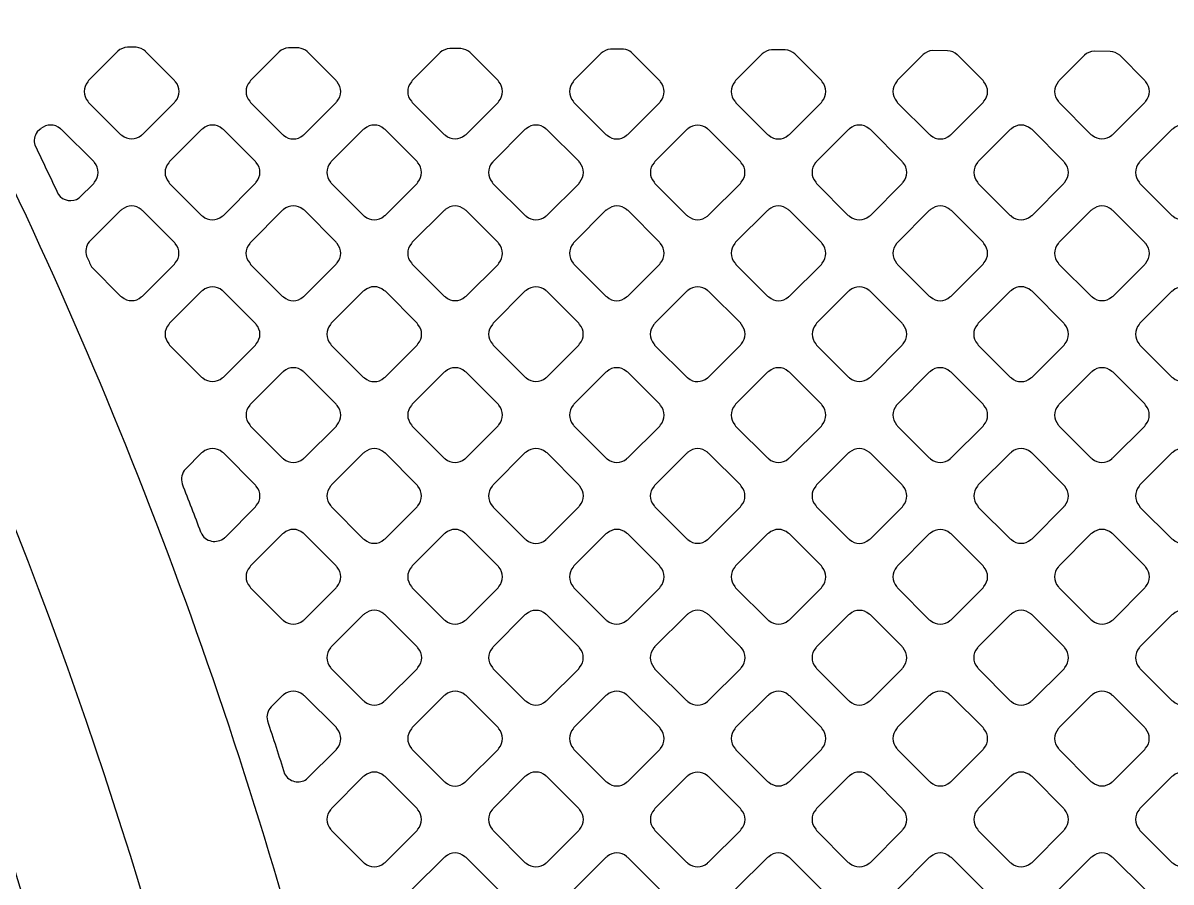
# Model space of a CAD drawing. Header units: millimetres. Extents: x 3440 to 3572, y 2 to 96.
# Drawn here: x 3530.208 to 3531.738, y 55.249 to 56.394 of the extents above; entities that cross this region are included whole.
import ezdxf

# ---------------------------------------------------------------- set-up
doc = ezdxf.new("R2010")
doc.units = ezdxf.units.MM
doc.header["$LTSCALE"] = 23.1
doc.layers.add('gbr-dxf', color=7, linetype='CONTINUOUS')

msp = doc.modelspace()

# ---------------------------------------------------------------- linework, layer by layer
at = {"layer": 'gbr-dxf', "linetype": 'Continuous'}
for points in [[(3528.8227, 57.8167, -0.198817), (3530.6284, 53.455, -0.009964), (3530.6284, 53.4522), (3530.6284, 51.1886, -0.210617), (3530.6062, 51.1313), (3530.6006, 51.1258, 0.036059), (3530.5989, 51.1236, 0.135581), (3530.5954, 51.1135), (3530.5954, 50.5032, -0.007269)], [(3530.443, 50.5051), (3530.443, 51.1522, -0.189007), (3530.4633, 51.2039, -0.010551), (3530.4654, 51.2061), (3530.4707, 51.2114, 0.168586), (3530.476, 51.2234), (3530.476, 53.4549, -0.009921), (3530.476, 53.4576, 0.198805), (3528.7133, 57.7107, -0.008527)], [(3528.5932, 57.5657, -0.198904), (3530.2983, 53.4491, -0.009964), (3530.2982, 53.4464), (3530.2982, 50.2725, -0.009957)], [(3530.7311, 50.4331), (3530.7311, 50.7145, -0.324981), (3530.7656, 50.7621, 0.275426), (3530.7755, 50.7803, -0.015279), (3530.7747, 50.7847, -0.084652), (3530.7738, 50.7932, -0.008073), (3530.7737, 50.7952, -0.015543), (3530.7737, 50.7966), (3530.7737, 50.8205, -0.022988), (3530.7737, 50.8228), (3530.7737, 50.8756, 0.103144), (3530.7496, 50.9852, -0.114747), (3530.7287, 51.0749, -0.148502), (3530.763, 51.1879, 0.140977), (3530.8067, 51.3335), (3530.8067, 53.5651, -0.065061), (3530.8057, 53.5715, 0.059041), (3530.6027, 55.0518, -0.011828), (3530.6024, 55.0527, 0.055953), (3530.0952, 56.3752, -0.032848)]]:
    msp.add_lwpolyline(points, format="xyb", dxfattribs=at)
for points in [[(3530.2947, 56.2895, -0.096625), (3530.2957, 56.2878), (3530.3382, 56.2453, -0.107961), (3530.34, 56.2443, 0.37981), (3530.366, 56.2443, -0.095956), (3530.3676, 56.2453), (3530.4103, 56.2879, -0.096332), (3530.4113, 56.2895, 0.379423), (3530.4113, 56.3155, -0.095866), (3530.4103, 56.3171), (3530.3715, 56.3559, -0.040727), (3530.3713, 56.3561, 0.171993), (3530.359, 56.3614), (3530.3477, 56.3615, 0.182112), (3530.3346, 56.3561), (3530.2957, 56.3171, -0.096627), (3530.2947, 56.3154, 0.379731)], [(3530.5103, 56.2895, -0.087916), (3530.5113, 56.288), (3530.5542, 56.2451, -0.083549), (3530.5556, 56.2442, 0.378418), (3530.5815, 56.2442, -0.096238), (3530.5831, 56.2452), (3530.6257, 56.2878, -0.096197), (3530.6267, 56.2894, 0.378855), (3530.6267, 56.3153, -0.103999), (3530.6257, 56.3171), (3530.5871, 56.3557, 0.159226), (3530.5757, 56.3605), (3530.5619, 56.3606, 0.175394), (3530.5494, 56.3552), (3530.5494, 56.3552), (3530.5113, 56.3171, -0.096857), (3530.5104, 56.3155, 0.3795)], [(3530.7258, 56.2894, -0.087131), (3530.7267, 56.2879), (3530.7694, 56.2453, -0.100442), (3530.7711, 56.2443, 0.379422), (3530.797, 56.2443, -0.096625), (3530.7987, 56.2453), (3530.8413, 56.2879, -0.096332), (3530.8423, 56.2895, 0.379212), (3530.8423, 56.3155, -0.087715), (3530.8414, 56.317), (3530.8037, 56.3547, 0.163795), (3530.7919, 56.3596), (3530.7772, 56.3597, 0.181511), (3530.7642, 56.3543), (3530.7642, 56.3543), (3530.7268, 56.317, -0.096405), (3530.7258, 56.3153, 0.378494)], [(3530.9414, 56.2895, -0.09601), (3530.9423, 56.2879), (3530.9851, 56.2451, -0.091916), (3530.9867, 56.2442, 0.379422), (3531.0126, 56.2442, -0.095956), (3531.0142, 56.2452), (3531.0568, 56.2877, -0.096332), (3531.0577, 56.2893, 0.379451), (3531.0578, 56.3153, -0.096614), (3531.0568, 56.3169), (3531.0193, 56.3544, 0.149004), (3531.0085, 56.3587), (3530.9912, 56.3588, 0.175524), (3530.9787, 56.3534), (3530.9787, 56.3534), (3530.9423, 56.3171, -0.096539), (3530.9414, 56.3154, 0.37887)], [(3531.1569, 56.2894, -0.103917), (3531.158, 56.2876), (3531.2003, 56.2452, -0.100151), (3531.2021, 56.2442, 0.379308), (3531.228, 56.2442, -0.09601), (3531.2296, 56.2452), (3531.2723, 56.2879, -0.096227), (3531.2733, 56.2895, 0.379035), (3531.2733, 56.3155, -0.103884), (3531.2723, 56.3172), (3531.2374, 56.3521, -0.067418), (3531.2369, 56.3525, 0.178737), (3531.2241, 56.3578, -0.035612), (3531.2238, 56.3578), (3531.2056, 56.3579, 0.17145), (3531.1934, 56.3525), (3531.1934, 56.3525), (3531.1579, 56.317, -0.096857), (3531.1569, 56.3154, 0.379731)], [(3531.3725, 56.2895, -0.092348), (3531.3734, 56.288), (3531.4162, 56.2451, -0.088207), (3531.4177, 56.2442, 0.37981), (3531.4437, 56.2442, -0.096625), (3531.4453, 56.2452), (3531.4878, 56.2877, -0.096111), (3531.4888, 56.2894, 0.37981), (3531.4888, 56.3153, -0.100399), (3531.4878, 56.3171), (3531.4537, 56.3512, -0.057225), (3531.4533, 56.3515, 0.180186), (3531.4404, 56.3569, -0.035281), (3531.4401, 56.3569), (3531.4201, 56.357, 0.170972), (3531.4079, 56.3517), (3531.3734, 56.3171, -0.096627), (3531.3725, 56.3155, 0.379731)], [(3531.588, 56.3154, 0.37947), (3531.588, 56.2894, -0.10047), (3531.589, 56.2877), (3531.6315, 56.2452, -0.096111), (3531.6331, 56.2443, 0.37981), (3531.6591, 56.2443, -0.095956), (3531.6607, 56.2452), (3531.7034, 56.2879, -0.096332), (3531.7044, 56.2895, 0.379691), (3531.7044, 56.3155, -0.091846), (3531.7034, 56.3171), (3531.6698, 56.3507, 0.178561), (3531.6571, 56.356), (3531.6359, 56.3561, -0.035825), (3531.6357, 56.3561, 0.18187), (3531.6227, 56.3507), (3531.589, 56.317, -0.096423)], [(3530.2241, 56.2309, -0.002864), (3530.2552, 56.1655, 0.40787), (3530.2832, 56.1608), (3530.3025, 56.1801, -0.096332), (3530.3034, 56.1817, 0.37981), (3530.3034, 56.2077, -0.083317), (3530.3026, 56.2091), (3530.2596, 56.252, -0.088202), (3530.2581, 56.2529, 0.379232), (3530.2322, 56.253, -0.096031), (3530.2306, 56.252), (3530.2272, 56.2486, 0.234974)], [(3530.4025, 56.1817, -0.100399), (3530.4035, 56.1799), (3530.446, 56.1374, -0.09693), (3530.4477, 56.1365, 0.378966), (3530.4736, 56.1364, -0.095883), (3530.4753, 56.1374), (3530.5181, 56.1802, -0.095296), (3530.519, 56.1818, 0.378402), (3530.5191, 56.2077, -0.095528), (3530.5181, 56.2093), (3530.4755, 56.2519, -0.100093), (3530.4738, 56.2529, 0.37947), (3530.4478, 56.2529, -0.096723), (3530.4462, 56.252), (3530.4035, 56.2093, -0.096857), (3530.4025, 56.2076, 0.379731)], [(3530.6181, 56.1818, -0.091669), (3530.6191, 56.1802), (3530.6619, 56.1374, -0.087645), (3530.6633, 56.1365, 0.379299), (3530.6893, 56.1365, -0.096625), (3530.6909, 56.1375), (3530.7334, 56.18, -0.096111), (3530.7344, 56.1817, 0.379308), (3530.7344, 56.2076, -0.104256), (3530.7334, 56.2094), (3530.6909, 56.2519, -0.092398), (3530.6893, 56.2529, 0.378765), (3530.6634, 56.2529, -0.096355), (3530.6617, 56.2519), (3530.6191, 56.2093, -0.095796), (3530.6181, 56.2077, 0.378582)], [(3530.8336, 56.1817, -0.092052), (3530.8345, 56.1801), (3530.8774, 56.1373, -0.087639), (3530.8788, 56.1364, 0.378952), (3530.9048, 56.1364, -0.095778), (3530.9064, 56.1373), (3530.9492, 56.1801, -0.095916), (3530.9501, 56.1817, 0.379422), (3530.9501, 56.2077, -0.087784), (3530.9492, 56.2092), (3530.9064, 56.252, -0.092233), (3530.9048, 56.2529, 0.379731), (3530.8789, 56.2529, -0.096458), (3530.8772, 56.252), (3530.8346, 56.2093, -0.096627), (3530.8336, 56.2077, 0.379357)], [(3531.0492, 56.1817, -0.092052), (3531.0501, 56.1801), (3531.0926, 56.1376, -0.104101), (3531.0944, 56.1366, 0.379201), (3531.1204, 56.1366, -0.095956), (3531.122, 56.1376), (3531.1645, 56.1801, -0.096332), (3531.1655, 56.1817, 0.379308), (3531.1655, 56.2076, -0.087881), (3531.1646, 56.2091), (3531.1219, 56.2519, -0.092456), (3531.1203, 56.2528, 0.37947), (3531.0944, 56.2528, -0.096458), (3531.0927, 56.2518), (3531.0502, 56.2093, -0.096627), (3531.0492, 56.2076, 0.3795)], [(3531.2646, 56.2077, 0.379249), (3531.2647, 56.1817, -0.108153), (3531.2657, 56.1799), (3531.3081, 56.1375, -0.10399), (3531.3099, 56.1364, 0.37981), (3531.3359, 56.1364, -0.095956), (3531.3375, 56.1374), (3531.3801, 56.18, -0.096111), (3531.3811, 56.1817, 0.379451), (3531.3811, 56.2076, -0.104473), (3531.3801, 56.2094), (3531.3377, 56.2519, -0.10771), (3531.3358, 56.2529, 0.378939), (3531.3099, 56.2529, -0.096614), (3531.3082, 56.2519), (3531.2656, 56.2093, -0.096195)], [(3531.4803, 56.1817, -0.092348), (3531.4812, 56.1801), (3531.5239, 56.1375, -0.088202), (3531.5254, 56.1365, 0.37981), (3531.5514, 56.1365, -0.095956), (3531.553, 56.1375), (3531.5955, 56.18, -0.096332), (3531.5965, 56.1817, 0.37981), (3531.5965, 56.2076, -0.104392), (3531.5955, 56.2094), (3531.553, 56.2519, -0.092233), (3531.5514, 56.2528, 0.379731), (3531.5254, 56.2528, -0.096458), (3531.5238, 56.2519), (3531.4813, 56.2093, -0.096627), (3531.4803, 56.2077, 0.379731)], [(3531.6957, 56.1817, -0.10047), (3531.6967, 56.18), (3531.7393, 56.1374, -0.096332), (3531.7409, 56.1364, 0.37981), (3531.7669, 56.1364, -0.096625), (3531.7686, 56.1374), (3531.8112, 56.18, -0.096111), (3531.8122, 56.1817, 0.37981), (3531.8122, 56.2076, -0.096458), (3531.8112, 56.2093), (3531.7686, 56.2519, -0.100499), (3531.7669, 56.2529, 0.379731), (3531.7409, 56.2529, -0.096458), (3531.7392, 56.2519), (3531.6967, 56.2093, -0.096627), (3531.6957, 56.2077, 0.379731)], [(3530.293, 56.083, -0.000771), (3530.2994, 56.0687), (3530.3383, 56.0299, -0.100871), (3530.34, 56.0288, 0.378973), (3530.3659, 56.0288, -0.096031), (3530.3676, 56.0298), (3530.4102, 56.0724, -0.095394), (3530.4112, 56.074, 0.378515), (3530.4111, 56.0999, -0.092061), (3530.4102, 56.1015), (3530.3676, 56.1441, -0.096328), (3530.3659, 56.1451, 0.379112), (3530.34, 56.1451, -0.096614), (3530.3383, 56.1441), (3530.2963, 56.1021, 0.256617)], [(3530.5103, 56.0999, 0.378532), (3530.5103, 56.074, -0.103884), (3530.5113, 56.0722), (3530.5538, 56.0297, -0.100093), (3530.5555, 56.0287, 0.379422), (3530.5815, 56.0287, -0.096625), (3530.5831, 56.0297), (3530.6257, 56.0723, -0.096111), (3530.6267, 56.074, 0.379451), (3530.6267, 56.0999, -0.1082), (3530.6257, 56.1018), (3530.5832, 56.1443, -0.096539), (3530.5816, 56.1452, 0.378424), (3530.5556, 56.1452, -0.096238), (3530.554, 56.1443), (3530.5112, 56.1015, -0.095394)], [(3530.7258, 56.074, -0.083317), (3530.7267, 56.0726), (3530.7695, 56.0297, -0.096111), (3530.7712, 56.0288, 0.37981), (3530.7972, 56.0288, -0.095956), (3530.7988, 56.0297), (3530.8413, 56.0722, -0.096627), (3530.8423, 56.0739, 0.379237), (3530.8423, 56.0998, -0.09601), (3530.8413, 56.1015), (3530.7987, 56.1441, -0.100401), (3530.797, 56.1451, 0.379605), (3530.771, 56.1451, -0.096723), (3530.7694, 56.1441), (3530.7268, 56.1016, -0.096627), (3530.7258, 56.0999, 0.379731)], [(3530.9414, 56.0739, -0.095866), (3530.9424, 56.0723), (3530.985, 56.0297, -0.091916), (3530.9866, 56.0287, 0.379465), (3531.0125, 56.0287, -0.095956), (3531.0142, 56.0297), (3531.0568, 56.0723, -0.096332), (3531.0577, 56.074, 0.37981), (3531.0577, 56.0999, -0.100285), (3531.0567, 56.1016), (3531.0142, 56.1442, -0.088207), (3531.0127, 56.1451, 0.379731), (3530.9867, 56.1451, -0.096723), (3530.9851, 56.1442), (3530.9424, 56.1015, -0.096857), (3530.9414, 56.0999, 0.379297)], [(3531.157, 56.074, -0.104392), (3531.158, 56.0722), (3531.2005, 56.0297, -0.10046), (3531.2022, 56.0287, 0.37981), (3531.2282, 56.0287, -0.096625), (3531.2298, 56.0297), (3531.2723, 56.0722, -0.096111), (3531.2733, 56.0739, 0.37981), (3531.2733, 56.0998, -0.09253), (3531.2723, 56.1014), (3531.2296, 56.1441, -0.096423), (3531.228, 56.1451, 0.379731), (3531.202, 56.1451, -0.096458), (3531.2004, 56.1441), (3531.1579, 56.1016, -0.096627), (3531.157, 56.1, 0.379731)], [(3531.3725, 56.0739, -0.107922), (3531.3735, 56.0721), (3531.4158, 56.0297, -0.103673), (3531.4176, 56.0287, 0.37889), (3531.4435, 56.0287, -0.096117), (3531.4452, 56.0297), (3531.4879, 56.0724, -0.095895), (3531.4888, 56.074, 0.379201), (3531.4888, 56.0999, -0.104392), (3531.4878, 56.1017), (3531.4455, 56.144, -0.107961), (3531.4436, 56.1451, 0.379731), (3531.4177, 56.1451, -0.096458), (3531.416, 56.1441), (3531.3735, 56.1015, -0.096627), (3531.3725, 56.0999, 0.3795)], [(3531.5879, 56.074, -0.083548), (3531.5888, 56.0726), (3531.6316, 56.0297, -0.096227), (3531.6333, 56.0287, 0.379422), (3531.6592, 56.0288, -0.095956), (3531.6609, 56.0297), (3531.7034, 56.0722, -0.096332), (3531.7044, 56.0739, 0.379451), (3531.7044, 56.0998, -0.096614), (3531.7034, 56.1015), (3531.6608, 56.1441, -0.100299), (3531.659, 56.1451, 0.379249), (3531.6331, 56.1451, -0.096458), (3531.6314, 56.1441), (3531.5889, 56.1016, -0.096627), (3531.5879, 56.0999, 0.379357)], [(3530.4025, 55.9663, -0.095783), (3530.4035, 55.9647), (3530.4462, 55.9219, -0.091364), (3530.4478, 55.921, 0.379299), (3530.4737, 55.921, -0.096625), (3530.4754, 55.922), (3530.518, 55.9646, -0.096111), (3530.519, 55.9662, 0.37981), (3530.519, 55.9922, -0.083792), (3530.5181, 55.9936), (3530.4752, 56.0365, -0.088779), (3530.4737, 56.0374, 0.379022), (3530.4478, 56.0374, -0.096514), (3530.4461, 56.0365), (3530.4035, 55.9939, -0.095824), (3530.4025, 55.9922, 0.378625)], [(3530.618, 55.9661, -0.096625), (3530.619, 55.9645), (3530.6615, 55.922, -0.107961), (3530.6634, 55.9209, 0.37981), (3530.6893, 55.9209, -0.095956), (3530.691, 55.9219), (3530.7336, 55.9645, -0.096332), (3530.7346, 55.9662, 0.37981), (3530.7346, 55.9921, -0.10047), (3530.7336, 55.9939), (3530.6911, 56.0364, -0.10399), (3530.6893, 56.0374, 0.379731), (3530.6633, 56.0374, -0.096458), (3530.6617, 56.0364), (3530.619, 55.9937, -0.096627), (3530.618, 55.9921, 0.379731)], [(3530.8337, 55.9662, -0.087784), (3530.8346, 55.9647), (3530.8774, 55.9219, -0.083651), (3530.8788, 55.921, 0.37981), (3530.9048, 55.921, -0.095956), (3530.9064, 55.922), (3530.949, 55.9646, -0.096857), (3530.95, 55.9662, 0.379237), (3530.95, 55.9922, -0.092052), (3530.9491, 55.9937), (3530.9065, 56.0363, -0.096423), (3530.9048, 56.0373, 0.379605), (3530.8789, 56.0373, -0.096458), (3530.8772, 56.0363), (3530.8347, 55.9938, -0.096627), (3530.8337, 55.9921, 0.379731)], [(3531.0491, 55.9662, -0.087652), (3531.05, 55.9647), (3531.0927, 55.9219, -0.100442), (3531.0944, 55.9209, 0.379465), (3531.1204, 55.921, -0.096625), (3531.122, 55.9219), (3531.1646, 55.9645, -0.096111), (3531.1656, 55.9662, 0.37981), (3531.1656, 55.9921, -0.09253), (3531.1647, 55.9937), (3531.122, 56.0364, -0.096423), (3531.1203, 56.0374, 0.379731), (3531.0944, 56.0374, -0.096458), (3531.0927, 56.0364), (3531.0501, 55.9938, -0.096627), (3531.0491, 55.9921, 0.379297)], [(3531.2648, 55.9662, -0.10047), (3531.2658, 55.9645), (3531.3082, 55.922, -0.096111), (3531.3099, 55.921, 0.37981), (3531.3358, 55.921, -0.095956), (3531.3375, 55.922), (3531.38, 55.9645, -0.096332), (3531.381, 55.9661, 0.37981), (3531.381, 55.9921, -0.096723), (3531.38, 55.9938), (3531.3373, 56.0364, -0.083681), (3531.3359, 56.0373, 0.379731), (3531.3099, 56.0373, -0.096458), (3531.3083, 56.0363), (3531.2657, 55.9938, -0.096627), (3531.2648, 55.9921, 0.379731)], [(3531.4801, 55.9921, 0.37947), (3531.4802, 55.9662, -0.103917), (3531.4812, 55.9644), (3531.5237, 55.9219, -0.100151), (3531.5254, 55.9209, 0.379308), (3531.5513, 55.9209, -0.09601), (3531.553, 55.9218), (3531.5956, 55.9645, -0.096227), (3531.5966, 55.9661, 0.379422), (3531.5966, 55.9921, -0.108195), (3531.5955, 55.994), (3531.5531, 56.0365, -0.096423), (3531.5514, 56.0374, 0.379357), (3531.5255, 56.0375, -0.096507), (3531.5238, 56.0365), (3531.4811, 55.9938, -0.096527)], [(3531.6958, 55.9662, -0.096625), (3531.6968, 55.9646), (3531.7394, 55.922, -0.092233), (3531.7409, 55.921, 0.37981), (3531.7669, 55.921, -0.095956), (3531.7685, 55.922), (3531.811, 55.9645, -0.096332), (3531.812, 55.9662, 0.37981), (3531.812, 55.9921, -0.100902), (3531.811, 55.9939), (3531.7687, 56.0362, -0.10442), (3531.7669, 56.0372, 0.379731), (3531.7409, 56.0372, -0.096458), (3531.7392, 56.0363), (3531.6968, 55.9938, -0.096627), (3531.6958, 55.9922, 0.379731)], [(3530.5104, 55.8585, -0.100082), (3530.5114, 55.8568), (3530.554, 55.8141, -0.095796), (3530.5556, 55.8132, 0.37889), (3530.5816, 55.8132, -0.096117), (3530.5832, 55.8142), (3530.6258, 55.8567, -0.095895), (3530.6267, 55.8583, 0.379201), (3530.6267, 55.8843, -0.096625), (3530.6257, 55.8859), (3530.5829, 55.9287, -0.083651), (3530.5815, 55.9296, 0.379731), (3530.5555, 55.9296, -0.096458), (3530.5539, 55.9286), (3530.5114, 55.8861, -0.096627), (3530.5104, 55.8845, 0.3795)], [(3530.7259, 55.8583, -0.10047), (3530.7269, 55.8566), (3530.7693, 55.8141, -0.096111), (3530.771, 55.8132, 0.37981), (3530.797, 55.8132, -0.095956), (3530.7986, 55.8141), (3530.8413, 55.8569, -0.096111), (3530.8423, 55.8585, 0.37981), (3530.8423, 55.8845, -0.096458), (3530.8413, 55.8861), (3530.7989, 55.9286, -0.100499), (3530.7971, 55.9296, 0.379731), (3530.7712, 55.9296, -0.096458), (3530.7695, 55.9286), (3530.7269, 55.886, -0.096627), (3530.7259, 55.8843, 0.379731)], [(3530.9414, 55.8844, 0.379249), (3530.9414, 55.8585, -0.09253), (3530.9424, 55.8569), (3530.9852, 55.8141, -0.088207), (3530.9867, 55.8132, 0.37981), (3531.0126, 55.8132, -0.096625), (3531.0143, 55.8142), (3531.0568, 55.8567, -0.096111), (3531.0578, 55.8583, 0.379308), (3531.0578, 55.8843, -0.104256), (3531.0568, 55.8861), (3531.0141, 55.9287, -0.092398), (3531.0125, 55.9296, 0.379112), (3530.9866, 55.9296, -0.096614), (3530.985, 55.9287), (3530.9424, 55.8861, -0.096539)], [(3531.157, 55.8584, -0.099971), (3531.1579, 55.8567), (3531.2005, 55.8142, -0.096227), (3531.2021, 55.8132, 0.378952), (3531.228, 55.8132, -0.095866), (3531.2297, 55.8142), (3531.2723, 55.8568, -0.096227), (3531.2733, 55.8585, 0.378952), (3531.2733, 55.8844, -0.095968), (3531.2723, 55.886), (3531.2298, 55.9286, -0.10077), (3531.2281, 55.9296, 0.379112), (3531.2022, 55.9296, -0.096259), (3531.2005, 55.9286), (3531.1579, 55.886, -0.096227), (3531.157, 55.8843, 0.378699)], [(3531.3725, 55.8585, -0.103999), (3531.3735, 55.8567), (3531.416, 55.8142, -0.100215), (3531.4177, 55.8132, 0.379201), (3531.4437, 55.8132, -0.095956), (3531.4453, 55.8142), (3531.4878, 55.8567, -0.096332), (3531.4888, 55.8583, 0.379308), (3531.4888, 55.8843, -0.092052), (3531.4879, 55.8858), (3531.4451, 55.9286, -0.096527), (3531.4435, 55.9296, 0.37947), (3531.4175, 55.9295, -0.096458), (3531.4159, 55.9286), (3531.3735, 55.8861, -0.096627), (3531.3725, 55.8845, 0.3795)], [(3531.588, 55.8843, 0.379249), (3531.588, 55.8584, -0.108153), (3531.5891, 55.8565), (3531.6313, 55.8142, -0.10399), (3531.6331, 55.8132, 0.379308), (3531.6591, 55.8132, -0.09601), (3531.6607, 55.8142), (3531.7034, 55.8568, -0.096227), (3531.7043, 55.8585, 0.379422), (3531.7043, 55.8844, -0.104293), (3531.7033, 55.8862), (3531.661, 55.9285, -0.108174), (3531.6592, 55.9295, 0.3795), (3531.6332, 55.9296, -0.096614), (3531.6316, 55.9286), (3531.589, 55.886, -0.096195)], [(3530.4203, 55.7799, -0.002718), (3530.4449, 55.7158, -0.053645), (3530.4455, 55.7146, 0.505127), (3530.4766, 55.708, -0.06248), (3530.4779, 55.7088), (3530.5181, 55.749, -0.096111), (3530.5191, 55.7507, 0.379308), (3530.5191, 55.7766, -0.08785), (3530.5182, 55.7781), (3530.4753, 55.821, -0.092456), (3530.4738, 55.8219, 0.379), (3530.4478, 55.8219, -0.095968), (3530.4462, 55.8209), (3530.4248, 55.7995), (3530.4248, 55.7995, 0.270316)], [(3530.6182, 55.7507, -0.100082), (3530.6192, 55.749), (3530.6617, 55.7064, -0.095895), (3530.6633, 55.7055, 0.378747), (3530.6893, 55.7055, -0.09601), (3530.6909, 55.7064), (3530.7334, 55.749, -0.095916), (3530.7344, 55.7506, 0.379422), (3530.7344, 55.7766, -0.096625), (3530.7334, 55.7782), (3530.6907, 55.8209, -0.083651), (3530.6893, 55.8218, 0.379731), (3530.6634, 55.8218, -0.096458), (3530.6617, 55.8208), (3530.6192, 55.7783, -0.096627), (3530.6182, 55.7766, 0.3795)], [(3530.8336, 55.7506, -0.100399), (3530.8346, 55.7489), (3530.8772, 55.7063, -0.096627), (3530.8788, 55.7053, 0.37981), (3530.9048, 55.7053, -0.096625), (3530.9064, 55.7063), (3530.9491, 55.749, -0.096111), (3530.9501, 55.7507, 0.37981), (3530.9501, 55.7767, -0.096458), (3530.9491, 55.7783), (3530.9066, 55.8209, -0.100824), (3530.9048, 55.8219, 0.379731), (3530.8789, 55.8219, -0.096625), (3530.8772, 55.8209), (3530.8346, 55.7783, -0.096111), (3530.8336, 55.7766, 0.379731)], [(3531.0492, 55.7506, -0.083317), (3531.0501, 55.7492), (3531.0928, 55.7065, -0.096111), (3531.0944, 55.7055, 0.37981), (3531.1204, 55.7055, -0.095956), (3531.122, 55.7065), (3531.1645, 55.749, -0.096627), (3531.1655, 55.7507, 0.379237), (3531.1655, 55.7766, -0.09601), (3531.1646, 55.7783), (3531.122, 55.8208, -0.100401), (3531.1203, 55.8218, 0.379605), (3531.0944, 55.8218, -0.096723), (3531.0927, 55.8208), (3531.0502, 55.7782, -0.096627), (3531.0492, 55.7766, 0.379731)], [(3531.2647, 55.7507, -0.099971), (3531.2657, 55.749), (3531.3083, 55.7064, -0.095895), (3531.3099, 55.7054, 0.379191), (3531.3359, 55.7054, -0.096117), (3531.3375, 55.7064), (3531.3802, 55.749, -0.095895), (3531.3811, 55.7507, 0.379201), (3531.3811, 55.7766, -0.096625), (3531.3801, 55.7783), (3531.3375, 55.8208, -0.100476), (3531.3358, 55.8218, 0.379731), (3531.3099, 55.8218, -0.096723), (3531.3082, 55.8209), (3531.2657, 55.7783, -0.096857), (3531.2647, 55.7767, 0.379357)], [(3531.4803, 55.7507, -0.10047), (3531.4813, 55.7489), (3531.5238, 55.7065, -0.096111), (3531.5254, 55.7055, 0.37981), (3531.5514, 55.7055, -0.095956), (3531.553, 55.7065), (3531.5955, 55.749, -0.096332), (3531.5965, 55.7506, 0.37981), (3531.5965, 55.7766, -0.096625), (3531.5955, 55.7782), (3531.5528, 55.8209, -0.083651), (3531.5514, 55.8218, 0.379731), (3531.5254, 55.8218, -0.096458), (3531.5238, 55.8208), (3531.4813, 55.7783, -0.096627), (3531.4803, 55.7766, 0.379731)], [(3531.6957, 55.7766, 0.379249), (3531.6957, 55.7507, -0.108042), (3531.6967, 55.7488), (3531.7391, 55.7064, -0.104264), (3531.7409, 55.7054, 0.37981), (3531.7669, 55.7054, -0.096625), (3531.7686, 55.7064), (3531.8112, 55.749, -0.096111), (3531.8121, 55.7506, 0.379451), (3531.8122, 55.7766, -0.104473), (3531.8111, 55.7784), (3531.7687, 55.8208, -0.10771), (3531.7668, 55.8219, 0.378939), (3531.7409, 55.8219, -0.096614), (3531.7393, 55.8209), (3531.6967, 55.7783, -0.096195)], [(3530.5104, 55.6429, -0.096117), (3530.5113, 55.6412), (3530.554, 55.5986, -0.092187), (3530.5555, 55.5977, 0.379201), (3530.5815, 55.5977, -0.095956), (3530.5831, 55.5987), (3530.6257, 55.6413, -0.096332), (3530.6267, 55.6429, 0.379308), (3530.6267, 55.6689, -0.100076), (3530.6257, 55.6706), (3530.5831, 55.7132, -0.088207), (3530.5816, 55.7141, 0.37947), (3530.5557, 55.7141, -0.096458), (3530.554, 55.7131), (3530.5114, 55.6705, -0.096627), (3530.5104, 55.6688, 0.3795)], [(3530.7259, 55.6429, -0.096625), (3530.7269, 55.6413), (3530.7696, 55.5986, -0.092072), (3530.7711, 55.5977, 0.37981), (3530.7971, 55.5977, -0.096625), (3530.7987, 55.5986), (3530.8413, 55.6412, -0.096111), (3530.8423, 55.6429, 0.37981), (3530.8423, 55.6688, -0.083601), (3530.8414, 55.6702), (3530.7985, 55.7132, -0.088202), (3530.797, 55.7141, 0.379731), (3530.771, 55.7141, -0.096458), (3530.7694, 55.7131), (3530.7269, 55.6706, -0.096627), (3530.7259, 55.6689, 0.379731)], [(3530.9414, 55.6428, -0.104392), (3530.9424, 55.641), (3530.9848, 55.5987, -0.100151), (3530.9865, 55.5977, 0.37981), (3531.0125, 55.5977, -0.095956), (3531.0141, 55.5987), (3531.0568, 55.6413, -0.096332), (3531.0577, 55.6429, 0.37981), (3531.0577, 55.6689, -0.108153), (3531.0567, 55.6708), (3531.0143, 55.7131, -0.096111), (3531.0127, 55.7141, 0.379731), (3530.9867, 55.7141, -0.096458), (3530.9851, 55.7131), (3530.9424, 55.6705, -0.096627), (3530.9414, 55.6688, 0.379731)], [(3531.1569, 55.643, -0.092139), (3531.1579, 55.6414), (3531.2007, 55.5986, -0.087638), (3531.2022, 55.5977, 0.379451), (3531.2281, 55.5977, -0.096117), (3531.2298, 55.5986), (3531.2723, 55.6412, -0.095796), (3531.2733, 55.6428, 0.378779), (3531.2733, 55.6687, -0.104256), (3531.2723, 55.6705), (3531.2296, 55.7132, -0.092413), (3531.2281, 55.7141, 0.37947), (3531.2021, 55.7141, -0.096458), (3531.2005, 55.7131), (3531.1579, 55.6706, -0.096627), (3531.1569, 55.6689, 0.379731)], [(3531.3725, 55.6429, -0.100076), (3531.3735, 55.6412), (3531.416, 55.5987, -0.095916), (3531.4176, 55.5977, 0.379191), (3531.4436, 55.5977, -0.096117), (3531.4452, 55.5987), (3531.4879, 55.6413, -0.095895), (3531.4888, 55.643, 0.379201), (3531.4888, 55.6689, -0.096625), (3531.4878, 55.6706), (3531.4454, 55.713, -0.100151), (3531.4436, 55.714, 0.379731), (3531.4177, 55.714, -0.096458), (3531.416, 55.713), (3531.3735, 55.6705, -0.096627), (3531.3725, 55.6688, 0.379357)], [(3531.5879, 55.6429, -0.092139), (3531.5889, 55.6414), (3531.6315, 55.5988, -0.104264), (3531.6333, 55.5977, 0.37981), (3531.6592, 55.5977, -0.096625), (3531.6609, 55.5987), (3531.7034, 55.6412, -0.096111), (3531.7044, 55.6428, 0.37981), (3531.7044, 55.6688, -0.088014), (3531.7034, 55.6703), (3531.6606, 55.7131, -0.092233), (3531.6591, 55.7141, 0.379731), (3531.6331, 55.7141, -0.096458), (3531.6314, 55.7131), (3531.5889, 55.6705, -0.096627), (3531.5879, 55.6689, 0.379731)], [(3530.618, 55.5351, -0.087848), (3530.6189, 55.5336), (3530.6616, 55.4909, -0.10046), (3530.6634, 55.4899, 0.37981), (3530.6893, 55.4899, -0.096625), (3530.691, 55.4909), (3530.7336, 55.5335, -0.096111), (3530.7346, 55.5351, 0.37981), (3530.7346, 55.5611, -0.09253), (3530.7336, 55.5627), (3530.6909, 55.6054, -0.096423), (3530.6893, 55.6064, 0.379731), (3530.6633, 55.6064, -0.096458), (3530.6617, 55.6054), (3530.619, 55.5627, -0.096627), (3530.618, 55.5611, 0.379731)], [(3530.8337, 55.5351, -0.092162), (3530.8346, 55.5335), (3530.8771, 55.491, -0.103673), (3530.8789, 55.49, 0.37889), (3530.9048, 55.49, -0.096117), (3530.9065, 55.491), (3530.949, 55.5335, -0.095895), (3530.95, 55.5352, 0.379201), (3530.95, 55.5611, -0.087784), (3530.9491, 55.5626), (3530.9064, 55.6053, -0.092233), (3530.9048, 55.6062, 0.379731), (3530.8788, 55.6062, -0.096458), (3530.8772, 55.6052), (3530.8347, 55.5627, -0.096627), (3530.8337, 55.5611, 0.3795)], [(3531.0491, 55.5351, -0.096625), (3531.05, 55.5334), (3531.0925, 55.491, -0.107817), (3531.0944, 55.4899, 0.37981), (3531.1204, 55.4899, -0.096625), (3531.122, 55.4909), (3531.1646, 55.5335, -0.096111), (3531.1656, 55.5351, 0.37981), (3531.1656, 55.5611, -0.100399), (3531.1646, 55.5628), (3531.1221, 55.6053, -0.10437), (3531.1203, 55.6064, 0.379731), (3531.0944, 55.6064, -0.096458), (3531.0927, 55.6054), (3531.05, 55.5627, -0.096627), (3531.0491, 55.5611, 0.379731)], [(3531.2647, 55.5611, 0.378939), (3531.2647, 55.5352, -0.092162), (3531.2657, 55.5336), (3531.3084, 55.4909, -0.08752), (3531.3099, 55.49, 0.37889), (3531.3358, 55.49, -0.096117), (3531.3375, 55.4909), (3531.38, 55.5335, -0.095796), (3531.381, 55.5351, 0.378779), (3531.381, 55.5611, -0.104185), (3531.38, 55.5629), (3531.3375, 55.6054, -0.092398), (3531.3359, 55.6063, 0.379112), (3531.31, 55.6063, -0.096614), (3531.3083, 55.6053), (3531.2657, 55.5627, -0.096539)], [(3531.4801, 55.5352, -0.096261), (3531.4811, 55.5336), (3531.5239, 55.4908, -0.092398), (3531.5254, 55.4899, 0.379465), (3531.5514, 55.4899, -0.096625), (3531.553, 55.4909), (3531.5956, 55.5334, -0.096111), (3531.5966, 55.5351, 0.37981), (3531.5966, 55.5611, -0.100585), (3531.5956, 55.5628), (3531.5529, 55.6055, -0.088202), (3531.5514, 55.6064, 0.379731), (3531.5254, 55.6064, -0.096458), (3531.5238, 55.6054), (3531.4812, 55.5628, -0.096627), (3531.4802, 55.5611, 0.379297)], [(3531.6958, 55.5352, -0.104392), (3531.6969, 55.5334), (3531.7392, 55.491, -0.100151), (3531.7409, 55.49, 0.37981), (3531.7669, 55.49, -0.095956), (3531.7685, 55.491), (3531.811, 55.5335, -0.096332), (3531.812, 55.5351, 0.37981), (3531.812, 55.5611, -0.092523), (3531.8111, 55.5627), (3531.7685, 55.6052, -0.096857), (3531.7669, 55.6062, 0.379731), (3531.7409, 55.6062, -0.096458), (3531.7392, 55.6052), (3531.6968, 55.5628, -0.096627), (3531.6958, 55.5611, 0.379731)], [(3530.5339, 55.4642, -0.002947), (3530.5569, 55.3933, 0.44039), (3530.5862, 55.3861), (3530.6258, 55.4257, -0.096227), (3530.6268, 55.4273, 0.379422), (3530.6268, 55.4533, -0.096458), (3530.6258, 55.4549), (3530.5832, 55.4975, -0.100499), (3530.5815, 55.4985, 0.379471), (3530.5555, 55.4986, -0.09601), (3530.5539, 55.4976), (3530.5388, 55.4825, 0.250344)], [(3530.7259, 55.4273, -0.092162), (3530.7268, 55.4258), (3530.7695, 55.383, -0.087645), (3530.771, 55.3821, 0.379201), (3530.797, 55.3821, -0.096625), (3530.7986, 55.3831), (3530.8413, 55.4258, -0.096111), (3530.8423, 55.4275, 0.379308), (3530.8423, 55.4534, -0.08785), (3530.8414, 55.4549), (3530.7987, 55.4976, -0.092456), (3530.7971, 55.4986, 0.37947), (3530.7712, 55.4986, -0.096458), (3530.7695, 55.4976), (3530.7269, 55.4549, -0.096627), (3530.7259, 55.4533, 0.3795)], [(3530.9414, 55.4275, -0.100082), (3530.9424, 55.4257), (3530.985, 55.3831, -0.095895), (3530.9867, 55.3821, 0.378747), (3531.0126, 55.3821, -0.09601), (3531.0142, 55.3831), (3531.0568, 55.4256, -0.096227), (3531.0578, 55.4273, 0.379422), (3531.0577, 55.4532, -0.096608), (3531.0568, 55.4549), (3531.014, 55.4977, -0.083651), (3531.0126, 55.4986, 0.379731), (3530.9866, 55.4986, -0.096458), (3530.9849, 55.4976), (3530.9424, 55.4551, -0.096627), (3530.9414, 55.4534, 0.3795)], [(3531.157, 55.4274, -0.107922), (3531.158, 55.4255), (3531.2003, 55.3832, -0.103923), (3531.2021, 55.3822, 0.379201), (3531.228, 55.3822, -0.096625), (3531.2297, 55.3832), (3531.2723, 55.4258, -0.096111), (3531.2733, 55.4274, 0.379308), (3531.2733, 55.4534, -0.104256), (3531.2723, 55.4552), (3531.23, 55.4975, -0.108196), (3531.2281, 55.4985, 0.37947), (3531.2022, 55.4985, -0.096458), (3531.2005, 55.4975), (3531.1579, 55.455, -0.096627), (3531.157, 55.4533, 0.3795)], [(3531.3725, 55.4534, 0.379249), (3531.3725, 55.4275, -0.096458), (3531.3735, 55.4258), (3531.4162, 55.3831, -0.092289), (3531.4177, 55.3822, 0.37981), (3531.4437, 55.3822, -0.096625), (3531.4453, 55.3832), (3531.4879, 55.4257, -0.096111), (3531.4888, 55.4273, 0.379308), (3531.4888, 55.4533, -0.100402), (3531.4878, 55.455), (3531.4453, 55.4975, -0.104354), (3531.4435, 55.4985, 0.379112), (3531.4176, 55.4985, -0.096614), (3531.4159, 55.4976), (3531.3734, 55.4551, -0.096527)], [(3531.588, 55.4274, -0.100082), (3531.589, 55.4257), (3531.6315, 55.3832, -0.095895), (3531.6332, 55.3822, 0.379011), (3531.6591, 55.3822, -0.09601), (3531.6607, 55.3832), (3531.7034, 55.4258, -0.096227), (3531.7043, 55.4274, 0.378952), (3531.7044, 55.4534, -0.095968), (3531.7034, 55.455), (3531.6609, 55.4975, -0.10077), (3531.6591, 55.4985, 0.37947), (3531.6332, 55.4985, -0.096458), (3531.6315, 55.4975), (3531.589, 55.455, -0.096857), (3531.588, 55.4533, 0.379297)], [(3530.6182, 55.3196, -0.092348), (3530.6192, 55.3181), (3530.6618, 55.2754, -0.088202), (3530.6633, 55.2745, 0.379308), (3530.6893, 55.2744, -0.09601), (3530.6909, 55.2754), (3530.7334, 55.318, -0.096227), (3530.7344, 55.3196, 0.378952), (3530.7344, 55.3455, -0.103956), (3530.7334, 55.3473), (3530.6909, 55.3898, -0.092456), (3530.6893, 55.3908, 0.37947), (3530.6634, 55.3908, -0.096458), (3530.6617, 55.3898), (3530.6192, 55.3472, -0.096627), (3530.6182, 55.3456, 0.379731)], [(3530.8336, 55.3197, -0.100082), (3530.8346, 55.3179), (3530.8772, 55.2753, -0.096227), (3530.8789, 55.2743, 0.379201), (3530.9048, 55.2744, -0.095956), (3530.9065, 55.2753), (3530.9491, 55.318, -0.096332), (3530.9501, 55.3196, 0.379308), (3530.9501, 55.3455, -0.095968), (3530.9491, 55.3472), (3530.9065, 55.3898, -0.10077), (3530.9048, 55.3908, 0.37947), (3530.8788, 55.3908, -0.096458), (3530.8772, 55.3898), (3530.8346, 55.3473, -0.096627), (3530.8336, 55.3456, 0.3795)], [(3531.0492, 55.3196, -0.092348), (3531.0501, 55.318), (3531.0926, 55.2755, -0.10399), (3531.0944, 55.2745, 0.379308), (3531.1203, 55.2745, -0.09601), (3531.122, 55.2755), (3531.1645, 55.318, -0.096227), (3531.1655, 55.3196, 0.378952), (3531.1655, 55.3456, -0.087946), (3531.1646, 55.3471), (3531.1219, 55.3898, -0.092456), (3531.1203, 55.3907, 0.37947), (3531.0944, 55.3907, -0.096458), (3531.0927, 55.3897), (3531.0502, 55.3472, -0.096627), (3531.0492, 55.3455, 0.379731)], [(3531.2647, 55.3197, -0.108153), (3531.2657, 55.3178), (3531.3081, 55.2754, -0.104311), (3531.3099, 55.2744, 0.37981), (3531.3359, 55.2744, -0.096625), (3531.3375, 55.2753), (3531.3801, 55.318, -0.096111), (3531.3811, 55.3196, 0.37981), (3531.3811, 55.3456, -0.104293), (3531.3801, 55.3474), (3531.3377, 55.3898, -0.108515), (3531.3358, 55.3908, 0.379731), (3531.3098, 55.3908, -0.096458), (3531.3082, 55.3898), (3531.2656, 55.3473, -0.096627), (3531.2647, 55.3456, 0.379731)], [(3531.4803, 55.3196, -0.092348), (3531.4812, 55.3181), (3531.5239, 55.2754, -0.088202), (3531.5254, 55.2745, 0.379308), (3531.5513, 55.2744, -0.09601), (3531.553, 55.2754), (3531.5955, 55.318, -0.096227), (3531.5965, 55.3196, 0.378952), (3531.5965, 55.3455, -0.103956), (3531.5955, 55.3473), (3531.553, 55.3898, -0.092398), (3531.5514, 55.3908, 0.37947), (3531.5255, 55.3908, -0.096723), (3531.5238, 55.3898), (3531.4813, 55.3472, -0.096627), (3531.4803, 55.3456, 0.379731)], [(3531.6957, 55.3197, -0.100402), (3531.6967, 55.318), (3531.7393, 55.2753, -0.096328), (3531.741, 55.2744, 0.379422), (3531.7669, 55.2744, -0.095956), (3531.7686, 55.2754), (3531.8112, 55.318, -0.096332), (3531.8121, 55.3196, 0.379451), (3531.8122, 55.3456, -0.096614), (3531.8112, 55.3472), (3531.7686, 55.3898, -0.100442), (3531.7668, 55.3908, 0.379249), (3531.7409, 55.3908, -0.096723), (3531.7392, 55.3898), (3531.6967, 55.3473, -0.096857), (3531.6957, 55.3456, 0.379357)], [(3530.7258, 55.2119, -0.083328), (3530.7267, 55.2105), (3530.7695, 55.1677, -0.096332), (3530.7712, 55.1667, 0.379451), (3530.7971, 55.1667, -0.096117), (3530.7988, 55.1676), (3530.8413, 55.2102, -0.095796), (3530.8423, 55.2118, 0.378779), (3530.8423, 55.2377, -0.09601), (3530.8413, 55.2394), (3530.7987, 55.282, -0.10077), (3530.797, 55.283, 0.37947), (3530.771, 55.283, -0.096458), (3530.7694, 55.282), (3530.7268, 55.2395, -0.096627), (3530.7258, 55.2378, 0.379731)], [(3530.9414, 55.2118, -0.096625), (3530.9424, 55.2102), (3530.985, 55.1676, -0.092233), (3530.9865, 55.1666, 0.37981), (3531.0125, 55.1666, -0.095956), (3531.0141, 55.1676), (3531.0568, 55.2102, -0.096332), (3531.0577, 55.2119, 0.37981), (3531.0577, 55.2378, -0.10047), (3531.0567, 55.2396), (3531.0142, 55.2821, -0.088202), (3531.0127, 55.2831, 0.379731), (3530.9867, 55.2831, -0.096458), (3530.9851, 55.2821), (3530.9424, 55.2394, -0.096627), (3530.9414, 55.2378, 0.379731)], [(3531.157, 55.212, -0.104392), (3531.158, 55.2102), (3531.2005, 55.1677, -0.10046), (3531.2022, 55.1667, 0.37981), (3531.2282, 55.1667, -0.096625), (3531.2298, 55.1676), (3531.2723, 55.2101, -0.096111), (3531.2733, 55.2118, 0.37981), (3531.2733, 55.2377, -0.09253), (3531.2723, 55.2393), (3531.2296, 55.282, -0.096627), (3531.228, 55.283, 0.379731), (3531.202, 55.283, -0.096723), (3531.2004, 55.282), (3531.1579, 55.2396, -0.096627), (3531.157, 55.2379, 0.379731)], [(3531.3725, 55.2118, -0.108153), (3531.3735, 55.21), (3531.4158, 55.1677, -0.10399), (3531.4176, 55.1667, 0.37981), (3531.4436, 55.1667, -0.095956), (3531.4452, 55.1676), (3531.4878, 55.2103, -0.096332), (3531.4888, 55.2119, 0.37981), (3531.4888, 55.2379, -0.104392), (3531.4878, 55.2397), (3531.4455, 55.2819, -0.107961), (3531.4436, 55.283, 0.379731), (3531.4177, 55.283, -0.096458), (3531.416, 55.282), (3531.3735, 55.2394, -0.096627), (3531.3725, 55.2378, 0.379731)], [(3531.588, 55.212, -0.096625), (3531.589, 55.2103), (3531.6317, 55.1676, -0.092233), (3531.6332, 55.1667, 0.37981), (3531.6592, 55.1667, -0.095956), (3531.6609, 55.1676), (3531.7034, 55.2102, -0.096627), (3531.7044, 55.2118, 0.379237), (3531.7044, 55.2377, -0.100093), (3531.7034, 55.2395), (3531.6608, 55.282, -0.103868), (3531.659, 55.283, 0.379605), (3531.6331, 55.283, -0.096458), (3531.6314, 55.282), (3531.589, 55.2396, -0.096627), (3531.588, 55.2379, 0.379731)]]:
    msp.add_lwpolyline(points, format="xyb", close=True, dxfattribs=at)

doc.saveas('drawing.dxf')
